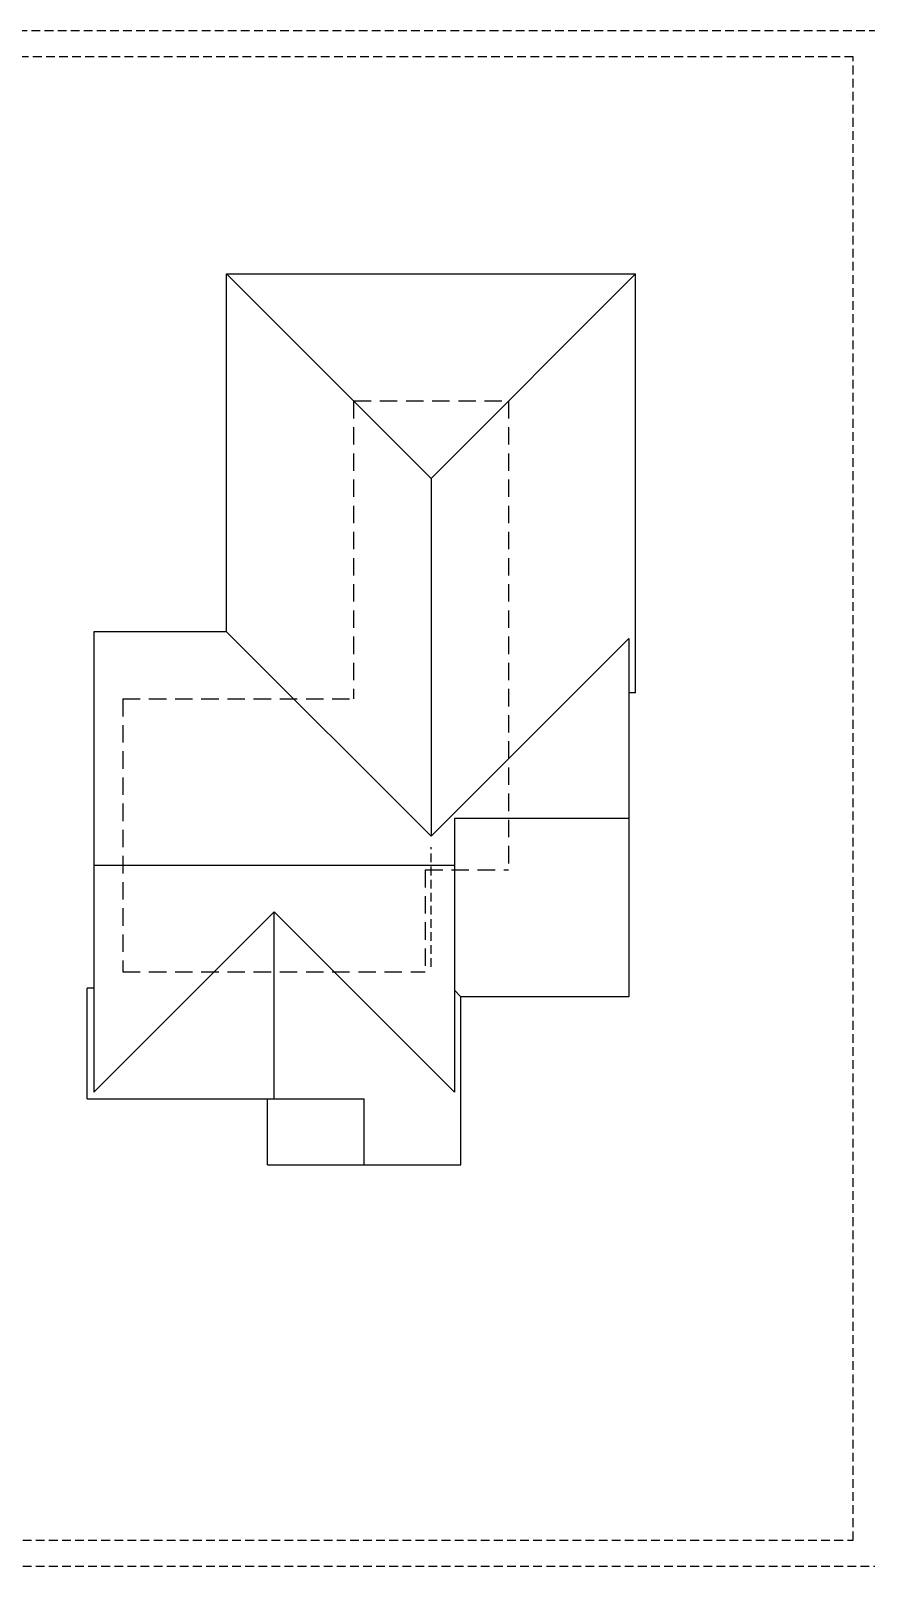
# Model space of a CAD drawing. Header units: inches. Extents: x 1062 to 6528, y -11616 to 5280.
# Drawn here: x 5450 to 6025, y -5280 to -4224 of the extents above; entities that cross this region are included whole.
import ezdxf
from ezdxf.enums import TextEntityAlignment as Align

# ---------------------------------------------------------------- set-up
doc = ezdxf.new("R2010")
doc.units = ezdxf.units.IN
doc.header["$LTSCALE"] = 24
doc.header["$MEASUREMENT"] = 0
doc.linetypes.add('DASHED', pattern=[0.75, 0.5, -0.25])
doc.linetypes.add('HIDDEN', pattern=[0.375, 0.25, -0.125])
doc.layers.get('Defpoints').update_dxf_attribs({"color": 3, "linetype": 'HIDDEN'})
doc.layers.add('ROOF', color=3, linetype='CONTINUOUS')
doc.layers.add('TB', color=5, linetype='CONTINUOUS')
doc.styles.add('ROMANT', font='times.ttf')

# ---------------------------------------------------------------- blocks, each defined once
blk = doc.blocks.new('TB CAMDEN 11X17')
at = {"layer": 'Defpoints', "color": 5}
blk.add_lwpolyline([(-1632, 0), (0, 0), (0, 1056), (-1632, 1056)], close=True, dxfattribs=at)
at = {"layer": 'Defpoints', "color": 7, "linetype": 'HIDDEN'}
blk.add_lwpolyline([(-1614, 18), (-512, 18), (-512, 1038), (-1614, 1038)], close=True, dxfattribs=at)
at = {"layer": 'TB', "color": 6, "style": 'ROMANT'}
for tag, p in [('S.NAME.1', (-87, 440.4)), ('S.NAME.2', (-69, 440.4)), ('S.NAME.3', (-51, 440.4))]:
    blk.add_attdef(tag, text='', height=12, rotation=90, dxfattribs=at).set_placement(p, align=Align.MIDDLE_CENTER)
for tag, p in [('SCALE', (-72, 113.5)), ('S.NUMBER', (-72, 37.5))]:
    blk.add_attdef(tag, text='', height=8, dxfattribs=at).set_placement(p, align=Align.MIDDLE_CENTER)

msp = doc.modelspace()

# ---------------------------------------------------------------- linework, layer by layer
at = {"layer": 'Defpoints', "color": 6, "linetype": 'DASHED'}
for p, q in [((5672.5046, -4478.63374), (5672.5046, -4683.50874)), ((5672.5046, -4478.63374), (5778.9747, -4478.63374)), ((5778.9747, -4478.63374), (5778.9747, -4801.0949)), ((5513.73965, -4683.50874), (5513.73965, -4871.10383)), ((5513.73965, -4683.50874), (5672.5046, -4683.50874)), ((5721.73965, -4801.0949), (5721.73965, -4871.10383)), ((5721.73965, -4801.0949), (5778.9747, -4801.0949)), ((5513.73965, -4871.10383), (5721.73965, -4871.10383))]:
    msp.add_line(p, q, dxfattribs=at)
at = {"layer": 'ROOF'}
for p, q in [((5585.16822, -4391.29735), (5725.73965, -4531.86878)), ((5585.16822, -4637.29735), (5585.16822, -4391.29735)), ((5585.16822, -4391.29735), (5866.31108, -4391.29735)), ((5866.31108, -4391.29735), (5725.73965, -4531.86878)), ((5866.31108, -4679.29735), (5866.31108, -4391.29735)), ((5725.73965, -4531.86878), (5725.73965, -4777.86878)), ((5585.16822, -4637.29735), (5493.73965, -4637.29735)), ((5493.73965, -4637.29735), (5493.73965, -4953.86878)), ((5585.16822, -4637.29735), (5725.73965, -4777.86878)), ((5861.73965, -4641.86878), (5725.73965, -4777.86878)), ((5861.73965, -4641.86878), (5861.73965, -4888.43128)), ((5866.31108, -4679.29735), (5861.73965, -4679.29735)), ((5861.73965, -4765.80182), (5741.73965, -4765.80182)), ((5741.73965, -4765.80182), (5741.73965, -4953.86878)), ((5493.73965, -4797.86878), (5741.73965, -4797.86878)), ((5617.73965, -4829.86878), (5493.73965, -4953.86878)), ((5617.73965, -4958.44021), (5617.73965, -4829.86878)), ((5617.73965, -4829.86878), (5741.73965, -4953.86878)), ((5489.16822, -4958.44021), (5489.16822, -4882.44021)), ((5493.73965, -4882.44021), (5489.16822, -4882.44021)), ((5741.73965, -4883.85985), (5746.31108, -4888.43128)), ((5746.31108, -5003.86878), (5746.31108, -4888.43128)), ((5861.73965, -4888.43128), (5746.31108, -4888.43128)), ((5489.16822, -4958.44021), (5679.73965, -4958.44021)), ((5613.16822, -5003.86878), (5613.16822, -4958.44021)), ((5679.73965, -5003.86878), (5679.73965, -4958.44021)), ((5613.16822, -5003.86878), (5746.31108, -5003.86878))]:
    msp.add_line(p, q, dxfattribs=at)
at = {"layer": 'ROOF', "color": 4, "linetype": 'HIDDEN'}
msp.add_line((5725.73965, -4867.86878), (5725.73965, -4785.51402), dxfattribs=at)

# ---------------------------------------------------------------- block references
at = {"layer": 'TB'}
msp.add_blockref('TB CAMDEN 11X17', (6528, -5280), dxfattribs=at)

doc.saveas('drawing.dxf')
